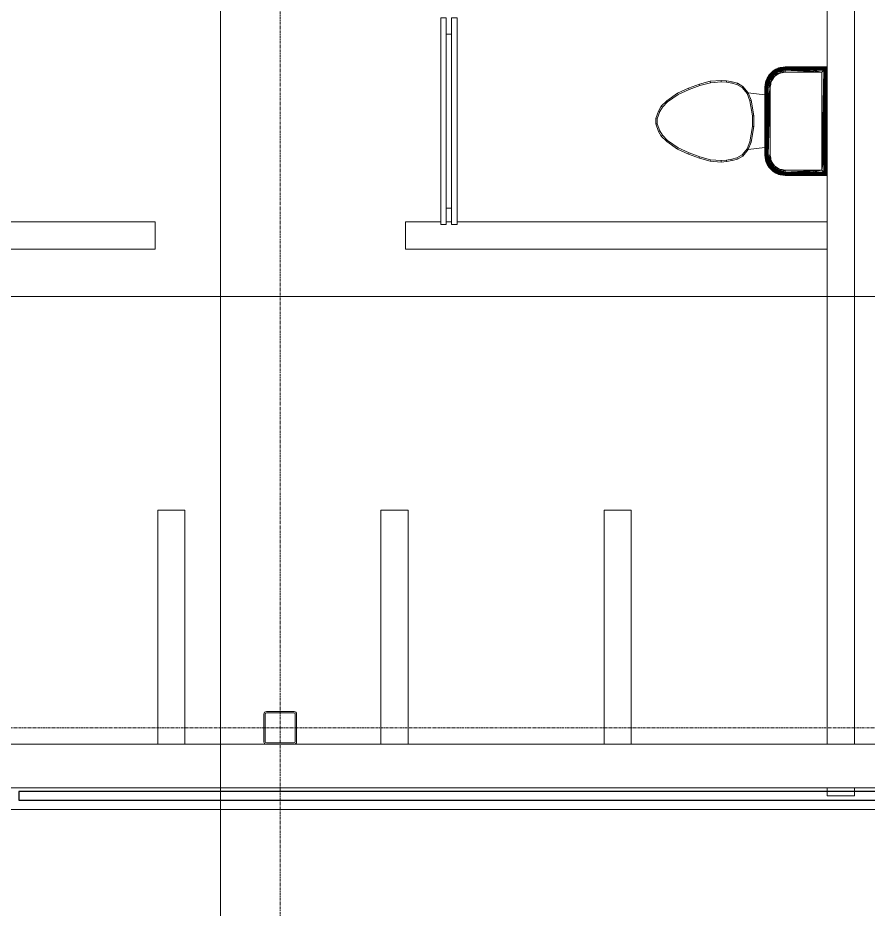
# Model space of a CAD drawing. Header units: inches. Extents: x 19712 to 27543, y -26063 to -18659.
# Drawn here: x 25353.7 to 25509.9, y -22817.6 to -22653.8 of the extents above; entities that cross this region are included whole.
import ezdxf

# ---------------------------------------------------------------- set-up
doc = ezdxf.new("R2010")
doc.units = ezdxf.units.IN
doc.header["$MEASUREMENT"] = 0
doc.linetypes.add('Grid Line 1_2_', pattern=[0.875, 0.5, -0.125, 0.125, -0.125])
for name, color, linetype, lineweight in [('A-DOOR', 31, 'Continuous', 9), ('A-GENM', 13, 'Continuous', 9), ('A-WALL', 113, 'Continuous', 9), ('C-BLDG-PADS', 91, 'Continuous', 9), ('C-TOPO', 7, 'Continuous', 9), ('G-ANNO-SYMB', 111, 'Continuous', 9), ('S-BEAM', 12, 'Continuous', 9), ('S-COLS', 52, 'Continuous', 9), ('S-GRID', 1, 'Continuous', 9)]:
    doc.layers.add(name, color=color, linetype=linetype, lineweight=lineweight)

# ---------------------------------------------------------------- blocks, each defined once
blk = doc.blocks.new('Toilet-Domestic_ - Phase 14')
at = {"layer": 'A-GENM'}
for p, q in [((20.74, 17.44), (21.56, 18.26)), ((20.82, 17.37), (21.56, 18.26)), ((21.62, 18.17), (20.82, 17.37)), ((21.22, 17.78), (21.75, 18.22)), ((21.22, 17.78), (21.62, 18.17)), ((22.07, 18.32), (21.3, 17.69)), ((21.3, 17.69), (22.11, 18.26)), ((21.42, 17.97), (21.82, 18.27)), ((21.48, 17.75), (22.11, 18.26)), ((22.16, 18.43), (21.54, 18)), ((22.07, 18.32), (21.54, 18)), ((21.75, 18.22), (21.54, 18)), ((22.6, 18.79), (21.56, 18.26)), ((21.56, 18.26), (22.07, 18.56)), ((21.62, 18.17), (21.56, 18.26)), ((21.58, 18.12), (21.71, 18.22)), ((22.6, 18.79), (21.62, 18.17)), ((22.63, 18.69), (21.62, 18.17)), ((22.33, 18.55), (21.62, 18.17)), ((21.75, 18.22), (21.62, 18.17)), ((21.72, 17.73), (22.32, 18.13)), ((21.75, 18.22), (22.33, 18.55)), ((21.75, 18.22), (22.16, 18.43)), ((21.77, 18.14), (21.96, 18.34)), ((22.78, 18.43), (21.88, 17.97)), ((21.88, 17.97), (22.11, 18.26)), ((21.88, 17.97), (22.32, 18.13)), ((22.07, 18.56), (21.94, 18.46)), ((22.05, 17.79), (22.32, 18.13)), ((22.05, 17.79), (22.56, 18.13)), ((22.6, 18.79), (22.07, 18.56)), ((22.89, 18.65), (22.07, 18.32)), ((22.3, 18.64), (22.07, 18.56)), ((22.16, 18.43), (22.07, 18.32)), ((22.07, 18.32), (22.11, 18.26)), ((22.89, 18.65), (22.11, 18.26)), ((23.02, 18.59), (22.11, 18.26)), ((22.78, 18.43), (22.11, 18.26)), ((22.16, 18.43), (22.92, 18.72)), ((22.89, 18.65), (22.16, 18.43)), ((22.16, 18.43), (22.33, 18.55)), ((22.5, 18.53), (22.24, 18.49)), ((22.78, 18.43), (22.32, 18.13)), ((22.32, 18.13), (23.01, 18.38)), ((22.32, 18.13), (22.56, 18.13)), ((22.95, 18.76), (22.33, 18.55)), ((22.92, 18.72), (22.33, 18.55)), ((22.63, 18.69), (22.33, 18.55)), ((22.8, 18.71), (22.44, 18.59)), ((22.56, 18.13), (23.01, 18.38)), ((23.15, 18.25), (22.56, 18.13)), ((22.7, 17.79), (22.56, 18.13)), ((23.75, 18), (22.56, 18.13)), ((23.08, 17.87), (22.56, 18.13)), ((22.6, 18.79), (23.75, 18.98)), ((23.75, 18.96), (22.6, 18.79)), ((22.6, 18.79), (22.87, 18.84)), ((23.26, 18.79), (22.6, 18.79)), ((22.63, 18.69), (22.6, 18.79)), ((23.26, 18.79), (22.63, 18.69)), ((22.95, 18.76), (22.63, 18.69)), ((22.87, 18.73), (22.72, 18.59)), ((23.75, 18.6), (22.78, 18.43)), ((23.02, 18.59), (22.78, 18.43)), ((23.75, 18.5), (22.78, 18.43)), ((22.78, 18.43), (23.01, 18.38)), ((23.75, 18.96), (22.87, 18.84)), ((23.75, 18.78), (22.89, 18.65)), ((22.89, 18.65), (22.92, 18.72)), ((22.89, 18.65), (23.75, 18.69)), ((22.89, 18.65), (23.02, 18.59)), ((23.75, 18.82), (22.92, 18.72)), ((23.75, 18.78), (22.92, 18.72)), ((22.92, 18.72), (22.95, 18.76)), ((23.75, 18.82), (22.95, 18.76)), ((22.95, 18.76), (23.26, 18.79)), ((23.18, 18.74), (23, 18.75)), ((23.75, 18.5), (23.01, 18.38)), ((23.75, 18.45), (23.01, 18.38)), ((23.15, 18.25), (23.01, 18.38)), ((23.75, 18.37), (23.01, 18.38)), ((23.75, 18.69), (23.02, 18.59)), ((23.75, 18.6), (23.02, 18.59)), ((23.04, 18.39), (23.75, 18.5)), ((23.15, 18.25), (23.75, 18.37)), ((23.15, 18.25), (23.75, 18)), ((23.17, 18.77), (23.75, 18.83)), ((23.26, 18.79), (23.75, 18.98)), ((23.75, 18.86), (23.26, 18.79)), ((23.75, 18.84), (23.26, 18.79)), ((23.75, 18.82), (23.26, 18.79)), ((23.41, 18.85), (23.75, 18.91)), ((23.54, 18.89), (23.75, 18.91)), ((25.48, 18.98), (23.75, 18.98)), ((25.48, 18.98), (23.75, 18.86)), ((23.75, 18.86), (23.75, 18.98)), ((23.75, 18.84), (26.47, 18.86)), ((23.75, 18.84), (23.75, 18.86)), ((26.47, 18.86), (23.75, 18.86)), ((23.75, 18.82), (23.75, 18.84)), ((23.75, 18.84), (27.76, 18.83)), ((23.75, 18.78), (27.76, 18.83)), ((23.75, 18.82), (27.76, 18.83)), ((23.75, 18.78), (23.75, 18.82)), ((27.43, 18.7), (23.75, 18.78)), ((23.75, 18.78), (28.27, 18.78)), ((23.75, 18.78), (23.75, 18.69)), ((27.43, 18.7), (23.75, 18.6)), ((27.43, 18.7), (23.75, 18.69)), ((23.75, 18.6), (23.75, 18.69)), ((23.75, 18.6), (27.8, 18.61)), ((23.75, 18.5), (23.75, 18.6)), ((23.75, 18.6), (27.35, 18.49)), ((23.75, 18.45), (23.75, 18.5)), ((23.75, 18.5), (27.35, 18.49)), ((23.75, 18.45), (27.35, 18.49)), ((26.2, 18.37), (23.75, 18.45)), ((23.75, 18.37), (23.75, 18.45)), ((26.2, 18.37), (23.75, 18.37)), ((23.75, 18.37), (23.75, 18)), ((23.75, 18.37), (30.5, 18)), ((25.48, 18.98), (27.61, 18.98)), ((25.48, 18.98), (26.47, 18.86)), ((26.2, 18.37), (27.35, 18.49)), ((28.65, 18.37), (26.2, 18.37)), ((26.2, 18.37), (30.5, 18)), ((26.47, 18.86), (27.61, 18.98)), ((27.76, 18.83), (26.47, 18.86)), ((28.92, 18.86), (26.47, 18.86)), ((27.35, 18.49), (27.8, 18.61)), ((31.1, 18.6), (27.35, 18.49)), ((28.65, 18.37), (27.35, 18.49)), ((30.95, 18.45), (27.35, 18.49)), ((27.35, 18.49), (30.98, 18.49)), ((27.43, 18.7), (28.27, 18.78)), ((31.2, 18.69), (27.43, 18.7)), ((27.43, 18.7), (27.8, 18.61)), ((29.75, 18.98), (27.61, 18.98)), ((28.92, 18.86), (27.61, 18.98)), ((27.76, 18.83), (28.92, 18.86)), ((31.32, 18.82), (27.76, 18.83)), ((27.76, 18.83), (31.28, 18.78)), ((27.76, 18.83), (28.27, 18.78)), ((31.2, 18.69), (27.8, 18.61)), ((31.1, 18.6), (27.8, 18.61)), ((31.2, 18.69), (28.27, 18.78)), ((31.28, 18.78), (28.27, 18.78)), ((28.65, 18.37), (30.95, 18.45)), ((28.65, 18.37), (30.5, 18)), ((28.65, 18.37), (30.87, 18.37)), ((29.75, 18.98), (28.92, 18.86)), ((31.32, 18.82), (28.92, 18.86)), ((31.37, 18.86), (28.92, 18.86)), ((28.92, 18.86), (31.34, 18.84)), ((29.75, 18.98), (31.48, 18.98)), ((31.37, 18.86), (29.75, 18.98)), ((30.5, 0), (30.87, 18.37)), ((30.5, 18), (30.87, 18.37)), ((30.95, 18.45), (30.87, 18.37)), ((30.95, 15.73), (30.87, 18.37)), ((30.87, 13.9), (30.87, 18.37)), ((30.95, 18.45), (30.98, 18.49)), ((30.95, 15.73), (30.98, 18.49)), ((30.95, 18.45), (30.95, 15.73)), ((31.1, 18.6), (30.98, 18.49)), ((31.05, 16.11), (30.98, 18.49)), ((31.1, 18.6), (31.05, 16.11)), ((31.2, 18.69), (31.1, 18.6)), ((31.1, 18.6), (31.15, 15.56)), ((31.13, 18.84), (31.33, 18.83)), ((31.2, 18.69), (31.15, 15.56)), ((31.2, 18.69), (31.28, 18.78)), ((31.2, 18.69), (31.23, 14.35)), ((31.28, 18.78), (31.23, 14.35)), ((31.32, 18.82), (31.28, 18.78)), ((31.28, 18.78), (31.29, 14.13)), ((31.28, 18.78), (31.34, 15.19)), ((31.32, 18.82), (31.34, 18.84)), ((31.32, 18.82), (31.34, 15.19)), ((31.34, 18.56), (31.33, 18.83)), ((31.37, 18.86), (31.34, 18.84)), ((31.37, 16.42), (31.34, 18.84)), ((31.34, 15.19), (31.34, 18.84)), ((31.37, 18.86), (31.48, 18.98)), ((31.37, 18.86), (31.37, 16.42)), ((31.37, 18.86), (31.48, 17.25)), ((10.01, 16.33), (12, 16.5)), ((12, 16.25), (12, 16.5)), ((13, 16.41), (12, 16.5)), ((12.96, 16.16), (13, 16.41)), ((13, 16.41), (14, 16.24)), ((20.02, 15.25), (20.21, 16.4)), ((20.21, 16.4), (20.04, 15.25)), ((20.21, 16.4), (20.16, 16.13)), ((20.74, 17.44), (20.21, 16.4)), ((20.44, 16.93), (20.21, 16.4)), ((20.21, 15.74), (20.21, 16.4)), ((20.31, 16.37), (20.21, 16.4)), ((20.24, 16.05), (20.45, 16.67)), ((20.28, 16.08), (20.58, 16.84)), ((20.28, 16.08), (20.45, 16.67)), ((20.41, 16.56), (20.28, 16.19)), ((20.31, 16.37), (20.74, 17.44)), ((20.31, 16.37), (20.82, 17.37)), ((20.31, 16.37), (20.45, 16.67)), ((20.44, 16.93), (20.35, 16.69)), ((20.72, 16.93), (20.36, 16.11)), ((20.36, 16.11), (20.58, 16.84)), ((20.72, 16.93), (20.41, 15.98)), ((20.41, 15.98), (20.64, 16.62)), ((20.74, 17.44), (20.44, 16.93)), ((20.44, 16.93), (20.55, 17.07)), ((20.45, 16.67), (20.82, 17.37)), ((20.45, 16.67), (20.77, 17.25)), ((20.45, 16.67), (20.58, 16.84)), ((20.51, 16.76), (20.47, 16.49)), ((20.99, 17.43), (20.58, 16.84)), ((20.77, 17.25), (20.58, 16.84)), ((20.58, 16.24), (21.05, 17.09)), ((20.72, 16.93), (20.58, 16.84)), ((20.58, 16.24), (20.64, 16.62)), ((20.99, 17.21), (20.64, 16.62)), ((20.64, 16.62), (21.05, 17.09)), ((20.72, 16.93), (20.64, 16.62)), ((20.89, 17.25), (20.66, 17.04)), ((20.67, 16.18), (21.05, 17.09)), ((20.87, 16.44), (20.67, 16.18)), ((20.72, 16.93), (21.3, 17.69)), ((20.99, 17.43), (20.72, 16.93)), ((20.99, 17.21), (20.72, 16.93)), ((20.87, 16.44), (20.73, 15.74)), ((20.82, 17.37), (20.74, 17.44)), ((20.75, 17.22), (20.92, 17.46)), ((21.22, 17.78), (20.77, 17.25)), ((20.99, 17.43), (20.77, 17.25)), ((20.77, 17.25), (20.82, 17.37)), ((20.78, 17.29), (20.88, 17.42)), ((21.22, 17.78), (20.82, 17.37)), ((20.87, 16.44), (21.05, 17.09)), ((20.87, 16.44), (21.21, 16.95)), ((21, 15.25), (20.87, 16.44)), ((20.87, 16.44), (21.21, 16.3)), ((20.87, 16.44), (21.13, 15.92)), ((21.12, 17.66), (20.92, 17.46)), ((21.05, 17.53), (20.92, 17.46)), ((20.93, 17.34), (20.92, 17.46)), ((20.99, 17.43), (21.43, 17.88)), ((21.22, 17.78), (20.99, 17.43)), ((20.99, 17.21), (21.48, 17.75)), ((20.99, 17.21), (21.3, 17.69)), ((20.99, 17.43), (21.3, 17.69)), ((20.99, 17.21), (21.41, 17.57)), ((20.99, 17.21), (21.05, 17.09)), ((21.72, 17.73), (21.05, 17.09)), ((21.41, 17.57), (21.05, 17.09)), ((21.54, 17.45), (21.05, 17.09)), ((21.21, 16.95), (21.05, 17.09)), ((21.21, 16.3), (21.54, 17.45)), ((21.54, 17.45), (21.21, 16.95)), ((21.21, 16.3), (21.21, 16.95)), ((21.21, 16.3), (21.51, 16.75)), ((21.21, 16.3), (21.51, 16.75)), ((21.22, 17.78), (21.54, 18)), ((21.54, 18), (21.3, 17.69)), ((21.3, 17.69), (21.48, 17.75)), ((21.44, 17.66), (21.36, 17.53)), ((21.41, 17.57), (21.88, 17.97)), ((21.48, 17.75), (21.41, 17.57)), ((21.41, 17.57), (21.72, 17.73)), ((21.57, 18.02), (21.42, 17.97)), ((21.48, 17.75), (21.88, 17.97)), ((21.54, 17.45), (21.51, 16.75)), ((21.81, 17.19), (21.51, 16.75)), ((21.81, 17.19), (21.51, 16.75)), ((21.54, 17.45), (22.7, 17.79)), ((21.54, 17.45), (22.05, 17.79)), ((21.54, 17.45), (21.72, 17.73)), ((21.54, 17.45), (22.25, 17.49)), ((21.81, 17.19), (21.54, 17.45)), ((21.72, 17.73), (21.88, 17.97)), ((22.05, 17.79), (21.72, 17.73)), ((21.81, 17.19), (22.25, 17.49)), ((21.81, 17.19), (22.25, 17.49)), ((22.7, 17.79), (22.05, 17.79)), ((22.25, 17.49), (22.7, 17.79)), ((22.7, 17.79), (22.25, 17.49)), ((22.7, 17.79), (23.08, 17.87)), ((22.7, 17.79), (23.08, 17.87)), ((23.08, 17.87), (22.7, 17.79)), ((23.75, 18), (23.08, 17.87)), ((23.08, 17.87), (23.75, 18)), ((23.22, 17.89), (23.75, 18)), ((23.75, 18), (30.5, 18)), ((30.5, 18), (23.75, 18)), ((30.5, 0), (30.5, 18)), ((30.5, 18), (30.5, 0)), ((31.37, 16.42), (31.34, 15.19)), ((31.37, 16.42), (31.48, 17.24)), ((31.37, 16.42), (31.37, 13.96)), ((31.37, 16.42), (31.48, 15.52)), ((6, 15.06), (4, 14.13)), ((4.12, 13.91), (6.1, 14.83)), ((8, 15.79), (6, 15.06)), ((6.1, 14.83), (6, 15.06)), ((8.08, 15.55), (6.1, 14.83)), ((10.01, 16.33), (8, 15.79)), ((8, 15.79), (8.08, 15.55)), ((10.05, 16.08), (8.08, 15.55)), ((10.05, 16.08), (10.01, 16.33)), ((12, 16.25), (10.05, 16.08)), ((12.96, 16.16), (12, 16.25)), ((13.95, 15.99), (12.96, 16.16)), ((13.95, 15.99), (14, 16.24)), ((14.9, 15.73), (13.95, 15.99)), ((14, 16.24), (15, 15.97)), ((15, 15.97), (14.9, 15.73)), ((15.84, 15.21), (14.9, 15.73)), ((15, 15.97), (16, 15.4)), ((16, 15.4), (15.84, 15.21)), ((16.78, 14.08), (15.84, 15.21)), ((17, 14.21), (16, 15.4)), ((20.21, 15.74), (20.02, 15.25)), ((20.02, 15.25), (20.02, 13.52)), ((20.02, 15.25), (20.14, 15.25)), ((20.14, 15.25), (20.02, 13.52)), ((20.16, 16.13), (20.04, 15.25)), ((20.15, 15.59), (20.09, 15.25)), ((20.11, 15.46), (20.09, 15.25)), ((20.21, 15.74), (20.14, 15.25)), ((20.17, 15.25), (20.14, 15.25)), ((20.17, 15.25), (20.14, 11.45)), ((20.14, 15.25), (20.14, 11.45)), ((20.23, 15.84), (20.17, 15.25)), ((20.21, 15.74), (20.17, 15.25)), ((20.18, 15.25), (20.17, 15.25)), ((20.17, 15.25), (20.18, 11.18)), ((20.28, 16.08), (20.18, 15.25)), ((20.18, 15.25), (20.24, 16.05)), ((20.21, 15.74), (20.18, 15.25)), ((20.21, 15.25), (20.18, 15.25)), ((20.21, 15.25), (20.18, 11.18)), ((20.18, 15.25), (20.18, 11.18)), ((20.21, 15.74), (20.31, 16.37)), ((20.21, 15.25), (20.36, 16.11)), ((20.21, 15.25), (20.28, 16.08)), ((20.21, 15.74), (20.24, 16.05)), ((20.21, 15.25), (20.31, 15.25)), ((20.21, 15.25), (20.25, 12.02)), ((20.24, 16.05), (20.31, 16.37)), ((20.28, 16.08), (20.24, 16.05)), ((20.31, 15.25), (20.25, 12.02)), ((20.26, 15.85), (20.26, 16.01)), ((20.41, 16.28), (20.27, 16.12)), ((20.28, 16.08), (20.36, 16.11)), ((20.31, 15.25), (20.36, 16.11)), ((20.31, 15.25), (20.41, 15.98)), ((20.31, 15.25), (20.4, 15.25)), ((20.31, 15.25), (20.34, 12.13)), ((20.4, 15.25), (20.34, 12.13)), ((20.41, 15.98), (20.36, 16.11)), ((20.58, 16.24), (20.4, 15.25)), ((20.41, 15.98), (20.4, 15.25)), ((20.4, 15.25), (20.5, 11.58)), ((20.4, 15.25), (20.5, 15.25)), ((20.41, 15.98), (20.58, 16.24)), ((20.58, 16.24), (20.5, 15.25)), ((20.67, 16.18), (20.5, 15.25)), ((20.73, 15.74), (20.5, 15.25)), ((20.5, 15.25), (20.67, 15.44)), ((20.55, 15.25), (20.5, 11.58)), ((20.55, 15.25), (20.5, 15.25)), ((20.5, 11.58), (20.5, 15.25)), ((20.55, 15.25), (20.73, 15.74)), ((20.63, 15.25), (20.55, 15.25)), ((20.55, 15.25), (20.63, 12.8)), ((20.58, 16.24), (20.67, 16.18)), ((20.63, 15.25), (20.73, 15.74)), ((20.63, 10.35), (21, 15.25)), ((21, 15.25), (20.63, 15.25)), ((21, 15.25), (20.63, 6.55)), ((21, 15.25), (20.63, 12.8)), ((21, 15.25), (20.63, 2.75)), ((20.63, 15.25), (20.63, 12.8)), ((20.73, 15.74), (20.67, 16.18)), ((21, 15.25), (20.73, 15.74)), ((21, 15.25), (21.13, 15.92)), ((21, 15.25), (21.13, 15.92)), ((21, 15.25), (21.11, 15.78)), ((21, 2.75), (21, 15.25)), ((21, 2.75), (21, 15.25)), ((21.21, 16.3), (21.13, 15.92)), ((21.13, 15.92), (21.21, 16.3)), ((21.13, 15.92), (21.21, 16.3)), ((30.95, 15.73), (30.87, 13.9)), ((30.95, 15.73), (31.05, 16.11)), ((30.95, 12.78), (30.95, 15.73)), ((30.95, 15.73), (31.04, 12.94)), ((31.04, 12.94), (31.05, 16.11)), ((31.04, 12.94), (31.15, 15.56)), ((31.15, 15.56), (31.05, 16.11)), ((31.16, 12.27), (31.15, 15.56)), ((31.15, 15.56), (31.23, 14.35)), ((31.29, 14.13), (31.34, 15.19)), ((31.34, 15.19), (31.32, 11.65)), ((31.34, 15.19), (31.37, 13.96)), ((31.34, 15.19), (31.35, 12.74)), ((31.37, 13.96), (31.48, 15.51)), ((4, 14.13), (2, 12.74)), ((2.16, 12.55), (4.12, 13.91)), ((4.12, 13.91), (4, 14.13)), ((16.78, 14.08), (17, 14.21)), ((17.26, 12.77), (16.78, 14.08)), ((20.04, 13.86), (17, 14.21)), ((17, 14.21), (17.5, 12.84)), ((20.02, 12.13), (20.02, 13.52)), ((20.14, 11.45), (20.02, 13.52)), ((30.5, 0), (30.87, 13.9)), ((30.87, 11.67), (30.87, 13.9)), ((30.95, 12.78), (30.87, 13.9)), ((31.16, 12.27), (31.23, 14.35)), ((31.29, 14.13), (31.23, 14.35)), ((31.26, 11.64), (31.23, 14.35)), ((31.29, 14.13), (31.26, 11.64)), ((31.29, 14.13), (31.32, 11.65)), ((31.37, 13.96), (31.35, 12.74)), ((31.37, 11.52), (31.37, 13.96)), ((31.37, 13.96), (31.48, 12.05)), ((31.37, 13.96), (31.48, 13.78)), ((1, 11.74), (0.5, 10.87)), ((1.2, 11.59), (0.73, 10.77)), ((1, 11.74), (2, 12.74)), ((1, 11.74), (1.2, 11.59)), ((1.2, 11.59), (2.16, 12.55)), ((2.16, 12.55), (2, 12.74)), ((17.5, 12.84), (17.26, 12.77)), ((17.75, 9.98), (17.26, 12.77)), ((18, 10), (17.5, 12.84)), ((20.02, 12.13), (20.02, 10.56)), ((20.14, 11.45), (20.02, 12.13)), ((20.25, 12.02), (20.18, 11.18)), ((20.25, 12.02), (20.22, 8.74)), ((20.25, 12.02), (20.34, 12.13)), ((20.25, 12.02), (20.29, 9)), ((20.29, 9), (20.34, 12.13)), ((20.5, 11.58), (20.34, 12.13)), ((20.34, 12.13), (20.39, 9.25)), ((20.5, 11.58), (20.39, 9.25)), ((20.5, 11.58), (20.63, 12.8)), ((20.63, 10.35), (20.5, 11.58)), ((20.5, 11.58), (20.54, 8.89)), ((20.63, 10.35), (20.63, 12.8)), ((30.87, 11.67), (30.5, 0)), ((30.87, 11.67), (30.95, 12.78)), ((30.95, 12.78), (30.87, 9.43)), ((30.87, 11.67), (30.87, 9.43)), ((30.95, 12.78), (31.04, 12.94)), ((31.03, 9.93), (30.95, 12.78)), ((31.03, 9.93), (31.04, 12.94)), ((31.12, 9.12), (31.04, 12.94)), ((31.16, 12.27), (31.04, 12.94)), ((31.12, 9.12), (31.16, 12.27)), ((31.21, 9.44), (31.16, 12.27)), ((31.26, 11.64), (31.16, 12.27)), ((31.21, 9.44), (31.26, 11.64)), ((31.26, 11.64), (31.32, 11.65)), ((31.29, 8.96), (31.26, 11.64)), ((31.29, 8.96), (31.32, 11.65)), ((31.35, 12.74), (31.32, 11.65)), ((31.34, 8.86), (31.32, 11.65)), ((31.34, 8.86), (31.35, 12.74)), ((31.34, 8.86), (31.37, 11.52)), ((31.37, 11.52), (31.35, 12.74)), ((31.37, 11.52), (31.48, 12.05)), ((31.37, 11.52), (31.37, 9.07)), ((31.37, 11.52), (31.48, 10.53)), ((0.5, 10.87), (0, 9.5)), ((0.73, 10.77), (0.25, 9.46)), ((0.5, 10.87), (0.73, 10.77)), ((18, 10), (17.75, 9.98)), ((17.75, 8.02), (17.75, 9.98)), ((18, 10), (18, 8)), ((20.14, 11.45), (20.02, 10.56)), ((20.14, 11.45), (20.02, 9)), ((20.02, 10.56), (20.02, 9)), ((20.18, 11.18), (20.14, 11.45)), ((20.15, 9.11), (20.14, 11.45)), ((20.14, 11.45), (20.14, 7.65)), ((20.18, 11.18), (20.15, 9.11)), ((20.18, 11.18), (20.22, 8.74)), ((20.63, 10.35), (20.54, 8.89)), ((20.63, 10.35), (20.63, 6.55)), ((31.03, 9.93), (30.87, 9.43)), ((31.03, 9.93), (30.96, 7.82)), ((31.03, 9.93), (31.12, 9.12)), ((31.03, 9.93), (31.05, 6.98)), ((31.37, 9.07), (31.48, 10.52)), ((0, 9.5), (0.25, 9.46)), ((0, 8.5), (0, 9.5)), ((0.25, 8.54), (0, 8.5)), ((0.5, 7.13), (0, 8.5)), ((0.25, 9.46), (0.25, 8.54)), ((0.73, 7.23), (0.25, 8.54)), ((20.02, 7.61), (20.02, 9)), ((20.14, 7.65), (20.02, 9)), ((20.15, 9.11), (20.14, 7.65)), ((20.17, 6.42), (20.15, 9.11)), ((20.15, 9.11), (20.22, 8.74)), ((20.17, 6.42), (20.22, 8.74)), ((20.22, 8.74), (20.2, 5.2)), ((20.29, 9), (20.22, 8.74)), ((20.25, 5.87), (20.22, 8.74)), ((20.29, 9), (20.25, 5.87)), ((20.29, 9), (20.39, 9.25)), ((20.35, 5.98), (20.29, 9)), ((20.35, 5.98), (20.39, 9.25)), ((20.47, 6.82), (20.39, 9.25)), ((20.54, 8.89), (20.39, 9.25)), ((20.47, 6.82), (20.54, 8.89)), ((20.63, 6.55), (20.54, 8.89)), ((30.5, 0), (30.87, 9.43)), ((30.87, 9.43), (30.96, 7.82)), ((30.87, 9.43), (30.87, 6.98)), ((31.12, 9.12), (31.05, 6.98)), ((31.12, 9.12), (31.21, 9.44)), ((31.12, 9.12), (31.18, 6.79)), ((31.21, 9.44), (31.18, 6.79)), ((31.25, 6.1), (31.21, 9.44)), ((31.29, 8.96), (31.21, 9.44)), ((31.25, 6.1), (31.29, 8.96)), ((31.32, 6.17), (31.29, 8.96)), ((31.29, 8.96), (31.34, 8.86)), ((31.32, 6.17), (31.34, 8.86)), ((31.34, 8.86), (31.37, 9.07)), ((31.34, 8.86), (31.35, 6.57)), ((31.37, 9.07), (31.35, 6.57)), ((31.37, 9.07), (31.48, 9)), ((31.37, 9.07), (31.37, 6.58)), ((31.48, 8.99), (31.37, 6.58)), ((0.5, 7.13), (0.73, 7.23)), ((1, 6.26), (0.5, 7.13)), ((1.2, 6.41), (0.73, 7.23)), ((17.26, 5.23), (17.75, 8.02)), ((17.5, 5.16), (18, 8)), ((18, 8), (17.75, 8.02)), ((20.14, 7.65), (20.02, 7.61)), ((20.02, 7.61), (20.02, 6.21)), ((20.02, 7.61), (20.02, 7.6)), ((20.13, 7.6), (20.02, 6.21)), ((20.14, 5.2), (20.14, 7.65)), ((20.17, 6.42), (20.14, 7.65)), ((20.47, 6.82), (20.35, 5.98)), ((20.47, 6.82), (20.4, 2.75)), ((20.47, 6.82), (20.63, 6.55)), ((20.47, 6.82), (20.55, 2.75)), ((20.47, 6.82), (20.5, 2.75)), ((30.5, 0), (30.87, 6.98)), ((30.87, 4.53), (30.96, 7.82)), ((30.96, 7.82), (30.87, 6.98)), ((30.87, 4.53), (30.87, 6.98)), ((31, 3.31), (30.96, 7.82)), ((30.96, 7.82), (31.05, 6.98)), ((31, 3.31), (31.05, 6.98)), ((31.18, 6.79), (31.05, 6.98)), ((31.1, 4.28), (31.05, 6.98)), ((31.18, 6.79), (31.1, 4.28)), ((31.25, 6.1), (31.18, 6.79)), ((31.18, 6.79), (31.2, 3.97)), ((31.32, 6.17), (31.35, 6.57)), ((31.34, 2.84), (31.35, 6.57)), ((31.35, 6.57), (31.37, 6.58)), ((31.35, 6.57), (31.37, 4.1)), ((31.37, 4.1), (31.37, 6.58)), ((31.37, 6.58), (31.48, 6.51)), ((1.2, 6.41), (1, 6.26)), ((1, 6.26), (2, 5.26)), ((2.16, 5.45), (1.2, 6.41)), ((2.16, 5.45), (2, 5.26)), ((4, 3.87), (2, 5.26)), ((4.12, 4.09), (2.16, 5.45)), ((16.78, 3.92), (17.26, 5.23)), ((17.5, 5.16), (17, 3.79)), ((17.5, 5.16), (17.26, 5.23)), ((20.02, 6.21), (20.02, 4.48)), ((20.14, 5.2), (20.02, 6.21)), ((20.14, 5.2), (20.02, 4.48)), ((20.14, 5.2), (20.17, 6.42)), ((20.14, 5.2), (20.17, 2.75)), ((20.14, 5.2), (20.14, 2.75)), ((20.17, 6.42), (20.2, 5.2)), ((20.17, 6.42), (20.17, 2.75)), ((20.2, 5.2), (20.17, 2.75)), ((20.2, 5.2), (20.18, 2.75)), ((20.25, 5.87), (20.2, 5.2)), ((20.2, 5.2), (20.21, 2.75)), ((20.25, 5.87), (20.21, 2.75)), ((20.35, 5.98), (20.25, 5.87)), ((20.25, 5.87), (20.31, 2.75)), ((20.35, 5.98), (20.31, 2.75)), ((20.35, 5.98), (20.4, 2.75)), ((20.63, 6.55), (20.55, 2.75)), ((20.63, 6.55), (20.63, 2.75)), ((31.25, 6.1), (31.2, 3.97)), ((31.25, 6.1), (31.32, 6.17)), ((31.25, 6.1), (31.28, 3.22)), ((31.32, 6.17), (31.28, 3.22)), ((31.32, 6.17), (31.34, 2.84)), ((31.37, 4.18), (31.48, 6.5)), ((4.12, 4.09), (4, 3.87)), ((4, 3.87), (6, 2.94)), ((6.1, 3.17), (4.12, 4.09)), ((15.84, 2.79), (16.78, 3.92)), ((16, 2.6), (17, 3.79)), ((17, 3.79), (16.78, 3.92)), ((20.03, 4.14), (17, 3.79)), ((20.02, 4.48), (20.02, 2.75)), ((20.14, 2.75), (20.02, 4.48)), ((30.5, 0), (30.87, 4.53)), ((30.87, 4.53), (30.87, 2.08)), ((30.87, 4.53), (31, 3.31)), ((30.87, 2.08), (31, 3.31)), ((31, 3.31), (30.95, -0.45)), ((31, 3.31), (31.1, 4.28)), ((31, 3.31), (31.1, -0.6)), ((31, 3.31), (31.15, 1.85)), ((31.1, 4.28), (31.2, 3.97)), ((31.1, 4.28), (31.15, 1.85)), ((31.2, 3.97), (31.15, 1.85)), ((31.2, -0.7), (31.2, 3.97)), ((31.28, 3.22), (31.2, 3.97)), ((31.34, 2.84), (31.37, 4.1)), ((31.48, 2.49), (31.37, 4.1)), ((31.37, 4.1), (31.37, 1.58)), ((31.37, 4.1), (31.48, 4.01)), ((6.1, 3.17), (6, 2.94)), ((6, 2.94), (8, 2.21)), ((8.08, 2.45), (6.1, 3.17)), ((8.08, 2.45), (8, 2.21)), ((10.01, 1.67), (8, 2.21)), ((10.05, 1.92), (8.08, 2.45)), ((10.01, 1.67), (10.05, 1.92)), ((10.01, 1.67), (12, 1.5)), ((12, 1.75), (10.05, 1.92)), ((12, 1.75), (12.96, 1.83)), ((12, 1.5), (12, 1.75)), ((12.96, 1.83), (13.95, 2.01)), ((12.96, 1.83), (13, 1.59)), ((13, 1.59), (14, 1.76)), ((13.95, 2.01), (14.9, 2.26)), ((13.95, 2.01), (14, 1.76)), ((15, 2.03), (14, 1.76)), ((14.9, 2.26), (15.84, 2.79)), ((14.9, 2.26), (15, 2.03)), ((15, 2.03), (16, 2.6)), ((16, 2.6), (15.84, 2.79)), ((20.02, 2.75), (20.21, 1.6)), ((20.14, 2.75), (20.02, 2.75)), ((20.21, 2.26), (20.02, 2.75)), ((20.04, 2.75), (20.21, 1.6)), ((20.04, 2.75), (20.16, 1.87)), ((20.09, 2.75), (20.11, 2.54)), ((20.09, 2.75), (20.15, 2.41)), ((20.17, 2.75), (20.14, 2.75)), ((20.14, 2.75), (20.21, 2.26)), ((20.21, 1.6), (20.16, 1.87)), ((20.18, 2.98), (20.17, 2.75)), ((20.17, 2.75), (20.18, 2.75)), ((20.17, 2.75), (20.21, 2.26)), ((20.17, 2.75), (20.23, 2.16)), ((20.18, 2.75), (20.28, 1.92)), ((20.18, 2.75), (20.21, 2.75)), ((20.18, 2.75), (20.24, 1.95)), ((20.18, 2.75), (20.21, 2.26)), ((20.31, 2.75), (20.21, 2.75)), ((20.36, 1.89), (20.21, 2.75)), ((20.28, 1.92), (20.21, 2.75)), ((20.24, 1.95), (20.21, 2.26)), ((20.31, 1.63), (20.21, 2.26)), ((20.21, 2.26), (20.21, 1.6)), ((20.24, 1.95), (20.31, 1.63)), ((20.28, 1.92), (20.24, 1.95)), ((20.45, 1.33), (20.24, 1.95)), ((20.26, 2.15), (20.26, 1.99)), ((20.27, 1.87), (20.41, 1.72)), ((20.36, 1.89), (20.28, 1.92)), ((20.28, 1.92), (20.45, 1.33)), ((20.28, 1.92), (20.58, 1.16)), ((20.41, 1.44), (20.28, 1.81)), ((20.4, 2.75), (20.31, 2.75)), ((20.31, 2.75), (20.36, 1.89)), ((20.31, 2.75), (20.41, 2.02)), ((20.32, 2.43), (20.4, 1.98)), ((20.36, 1.89), (20.41, 2.02)), ((20.36, 1.89), (20.68, 1.07)), ((20.36, 1.89), (20.58, 1.16)), ((20.36, 1.89), (20.75, 1.11)), ((20.4, 2.75), (20.41, 2.02)), ((20.4, 2.75), (20.57, 1.78)), ((20.4, 2.75), (20.5, 2.75)), ((20.41, 2.02), (20.75, 1.11)), ((20.41, 2.02), (20.57, 1.78)), ((20.5, 2.75), (20.61, 2.08)), ((20.55, 2.75), (20.5, 2.75)), ((20.57, 1.78), (20.5, 2.75)), ((20.5, 2.75), (20.61, 2.01)), ((20.55, 2.75), (20.63, 2.75)), ((20.55, 2.75), (20.61, 2.01)), ((20.57, 1.78), (20.61, 2.01)), ((21.03, 0.89), (20.57, 1.78)), ((20.87, 1.32), (20.57, 1.78)), ((20.75, 1.11), (20.57, 1.78)), ((20.63, 2.75), (20.61, 2.01)), ((20.75, 2.15), (20.61, 2.01)), ((20.87, 1.32), (20.61, 2.01)), ((20.87, 1.56), (20.61, 2.01)), ((21, 2.75), (20.63, 2.75)), ((20.75, 2.15), (20.63, 2.75)), ((21, 2.75), (20.75, 2.15)), ((20.75, 2.15), (20.87, 1.56)), ((21, 2.75), (20.87, 1.56)), ((21.13, 2.08), (20.87, 1.56)), ((21.21, 1.7), (20.87, 1.56)), ((21, 2.75), (21.11, 2.22)), ((21, 2.75), (21.13, 2.08)), ((21, 2.75), (21.13, 2.08)), ((21.21, 1.7), (21.13, 2.08)), ((21.21, 1.7), (21.13, 2.08)), ((21.13, 2.08), (21.21, 1.7)), ((21.21, 1.7), (21.51, 1.25)), ((21.54, 0.55), (21.21, 1.7)), ((21.21, 1.7), (21.21, 1.05)), ((21.21, 1.7), (21.51, 1.25)), ((30.5, 0), (30.87, 2.08)), ((30.87, 2.08), (30.87, -0.37)), ((30.87, 2.08), (30.95, -0.45)), ((31.1, -0.6), (31.15, 1.85)), ((31.2, -0.7), (31.15, 1.85)), ((31.2, -0.7), (31.28, 3.22)), ((31.28, -0.78), (31.28, 3.22)), ((31.34, 2.84), (31.28, 3.22)), ((31.28, -0.78), (31.34, 2.84)), ((31.34, 2.84), (31.32, -0.83)), ((31.34, -0.84), (31.34, 2.84)), ((31.34, 2.84), (31.37, 1.58)), ((31.48, 2.48), (31.37, 1.58)), ((13, 1.59), (12, 1.5)), ((20.31, 1.63), (20.21, 1.6)), ((20.44, 1.07), (20.21, 1.6)), ((20.21, 1.6), (20.74, 0.56)), ((20.45, 1.33), (20.31, 1.63)), ((20.31, 1.63), (20.82, 0.62)), ((20.31, 1.63), (20.74, 0.56)), ((20.44, 1.07), (20.35, 1.31)), ((20.44, 1.07), (20.74, 0.56)), ((20.44, 1.07), (20.55, 0.93)), ((20.45, 1.33), (20.82, 0.62)), ((20.45, 1.33), (20.58, 1.16)), ((20.45, 1.33), (20.77, 0.75)), ((20.51, 1.24), (20.47, 1.51)), ((21, 0.54), (20.58, 1.16)), ((20.68, 1.07), (20.58, 1.16)), ((20.58, 1.16), (20.77, 0.75)), ((20.86, 0.77), (20.66, 0.96)), ((20.68, 1.07), (20.75, 1.11)), ((21, 0.54), (20.68, 1.07)), ((20.68, 1.07), (21.3, 0.3)), ((20.82, 0.62), (20.74, 0.56)), ((21.56, -0.26), (20.74, 0.56)), ((21.03, 0.89), (20.75, 1.11)), ((21.25, 0.48), (20.75, 1.11)), ((20.75, 1.11), (21.3, 0.3)), ((21, 0.54), (20.77, 0.75)), ((21.22, 0.22), (20.77, 0.75)), ((20.77, 0.75), (20.82, 0.62)), ((20.78, 0.75), (21.04, 0.42)), ((20.78, 0.71), (20.88, 0.57)), ((21.62, -0.18), (20.82, 0.62)), ((21.22, 0.22), (20.82, 0.62)), ((20.82, 0.62), (21.56, -0.26)), ((20.87, 1.32), (20.87, 1.56)), ((21.21, 1.05), (20.87, 1.56)), ((21.27, 0.72), (20.87, 1.32)), ((21.03, 0.89), (20.87, 1.32)), ((20.87, 1.32), (21.21, 1.05)), ((20.98, 0.56), (21.04, 0.42)), ((21, 0.54), (21.22, 0.22)), ((21, 0.54), (21.57, -0.01)), ((21, 0.54), (21.3, 0.3)), ((21.22, 0.75), (21.03, 0.89)), ((21.03, 0.89), (21.25, 0.48)), ((21.18, 0.28), (21.04, 0.42)), ((21.43, 0.41), (21.14, 0.75)), ((21.54, 0.55), (21.21, 1.05)), ((21.27, 0.72), (21.21, 1.05)), ((21.22, 0.52), (21.47, 0.36)), ((21.62, -0.18), (21.22, 0.22)), ((21.22, 0.22), (21.75, -0.23)), ((21.22, 0.22), (21.57, -0.01)), ((21.43, 0.41), (21.25, 0.48)), ((21.25, 0.48), (21.79, -0.01)), ((21.25, 0.48), (21.3, 0.3)), ((21.54, 0.55), (21.27, 0.72)), ((21.91, 0.05), (21.27, 0.72)), ((21.43, 0.41), (21.27, 0.72)), ((21.54, -0.08), (21.28, 0.18)), ((22.07, -0.29), (21.3, 0.3)), ((21.79, -0.01), (21.3, 0.3)), ((21.57, -0.01), (21.3, 0.3)), ((21.91, 0.05), (21.43, 0.41)), ((21.43, 0.41), (21.79, -0.01)), ((21.54, -0.08), (21.47, 0.05)), ((21.81, 0.8), (21.51, 1.25)), ((21.54, 0.55), (21.51, 1.25)), ((21.81, 0.81), (21.51, 1.25)), ((21.54, 0.55), (21.81, 0.8)), ((21.54, 0.55), (22.7, 0.21)), ((21.54, 0.55), (22.25, 0.51)), ((21.54, 0.55), (21.91, 0.05)), ((21.54, 0.55), (22.05, 0.21)), ((21.91, 0.05), (21.79, -0.01)), ((21.81, 0.81), (22.25, 0.51)), ((21.81, 0.8), (22.25, 0.51)), ((21.91, 0.05), (22.05, 0.21)), ((22.76, -0.42), (21.91, 0.05)), ((21.91, 0.05), (22.82, -0.33)), ((21.91, 0.05), (22.38, -0.36)), ((21.91, 0.05), (22.56, -0.13)), ((22.7, 0.21), (22.05, 0.21)), ((22.05, 0.21), (22.56, -0.13)), ((22.7, 0.21), (22.25, 0.51)), ((22.7, 0.21), (22.25, 0.51)), ((22.7, 0.21), (22.56, -0.13)), ((23.08, 0.13), (22.56, -0.13)), ((23.75, 0), (22.56, -0.13)), ((23.08, 0.13), (22.7, 0.21)), ((23.08, 0.13), (22.7, 0.21)), ((23.08, 0.13), (22.7, 0.21)), ((23.75, 0), (23.08, 0.13)), ((23.08, 0.13), (23.22, 0.1)), ((23.75, 0), (23.08, 0.13)), ((23.75, 0), (23.22, 0.1)), ((23.75, 0), (23.26, -0.27)), ((30.5, 0), (23.75, 0)), ((30.5, 0), (23.75, -0.37)), ((23.75, 0), (23.75, -0.37)), ((30.5, 0), (26.2, -0.37)), ((30.5, 0), (28.65, -0.37)), ((30.5, 0), (30.87, -0.37)), ((31.34, -0.84), (31.37, 1.58)), ((31.37, 1.58), (31.37, -0.87)), ((31.37, 1.58), (31.48, 0.76)), ((31.37, -0.87), (31.48, 0.75)), ((21.54, -0.08), (21.66, -0.07)), ((21.54, -0.08), (21.78, -0.26)), ((21.62, -0.18), (21.56, -0.26)), ((21.56, -0.26), (22.07, -0.56)), ((22.6, -0.79), (21.56, -0.26)), ((21.75, -0.23), (21.57, -0.01)), ((22.07, -0.29), (21.57, -0.01)), ((22.16, -0.43), (21.57, -0.01)), ((21.57, -0.12), (21.72, -0.22)), ((21.62, -0.18), (22.33, -0.55)), ((21.62, -0.18), (22.63, -0.69)), ((21.62, -0.18), (21.75, -0.23)), ((21.62, -0.18), (22.6, -0.79)), ((21.96, -0.35), (21.75, -0.11)), ((22.33, -0.55), (21.75, -0.23)), ((21.75, -0.23), (22.16, -0.43)), ((22.07, -0.29), (21.79, -0.01)), ((22.38, -0.36), (21.79, -0.01)), ((22.07, -0.56), (21.94, -0.46)), ((22.89, -0.65), (22.07, -0.29)), ((23.01, -0.59), (22.07, -0.29)), ((22.07, -0.29), (22.38, -0.36)), ((22.07, -0.29), (22.16, -0.43)), ((22.6, -0.79), (22.07, -0.56)), ((22.07, -0.56), (22.3, -0.64)), ((22.89, -0.65), (22.16, -0.43)), ((22.87, -0.7), (22.16, -0.43)), ((22.33, -0.55), (22.16, -0.43)), ((22.49, -0.53), (22.24, -0.49)), ((22.33, -0.55), (22.63, -0.69)), ((22.87, -0.71), (22.33, -0.55)), ((22.33, -0.55), (22.95, -0.76)), ((22.76, -0.42), (22.38, -0.36)), ((23.01, -0.59), (22.38, -0.36)), ((22.8, -0.72), (22.44, -0.59)), ((23.26, -0.27), (22.56, -0.13)), ((22.82, -0.33), (22.56, -0.13)), ((22.6, -0.79), (22.63, -0.69)), ((23.75, -0.98), (22.6, -0.79)), ((22.6, -0.79), (22.87, -0.84)), ((22.6, -0.79), (23.75, -0.96)), ((23.26, -0.79), (22.6, -0.79)), ((22.95, -0.76), (22.63, -0.69)), ((23.26, -0.79), (22.63, -0.69)), ((22.72, -0.6), (22.87, -0.72)), ((22.76, -0.42), (22.82, -0.33)), ((22.76, -0.42), (23.75, -0.6)), ((22.76, -0.42), (23.01, -0.59)), ((22.76, -0.42), (23.75, -0.5)), ((23.26, -0.27), (22.82, -0.33)), ((23.75, -0.5), (22.82, -0.33)), ((22.87, -0.84), (23.75, -0.96)), ((22.89, -0.65), (23.01, -0.59)), ((22.89, -0.65), (22.92, -0.72)), ((22.89, -0.65), (23.75, -0.78)), ((22.89, -0.65), (23.75, -0.7)), ((23.75, -0.82), (22.92, -0.72)), ((22.92, -0.72), (22.95, -0.76)), ((22.92, -0.72), (23.75, -0.78)), ((22.95, -0.76), (23.26, -0.79)), ((23.75, -0.82), (22.95, -0.76)), ((23.17, -0.74), (23, -0.75)), ((23.75, -0.6), (23.01, -0.59)), ((23.01, -0.59), (23.75, -0.7)), ((23.17, -0.77), (23.75, -0.83)), ((23.26, -0.27), (23.75, -0.5)), ((23.26, -0.27), (23.75, -0.45)), ((23.26, -0.27), (23.75, -0.37)), ((23.75, -0.82), (23.26, -0.79)), ((23.75, -0.84), (23.26, -0.79)), ((23.26, -0.79), (23.75, -0.98)), ((23.26, -0.79), (23.75, -0.87)), ((23.41, -0.85), (23.75, -0.91)), ((23.54, -0.89), (23.75, -0.91)), ((23.56, -0.33), (23.75, -0.5)), ((23.75, 0), (30.5, 0)), ((26.2, -0.37), (23.75, -0.45)), ((26.2, -0.37), (23.75, -0.37)), ((23.75, -0.45), (23.75, -0.37)), ((23.75, -0.5), (23.75, -0.45)), ((23.75, -0.45), (27.35, -0.5)), ((23.75, -0.6), (23.75, -0.5)), ((23.75, -0.6), (27.35, -0.5)), ((23.75, -0.5), (27.35, -0.5)), ((23.75, -0.6), (27.05, -0.61)), ((23.75, -0.6), (23.75, -0.7)), ((27.05, -0.61), (23.75, -0.7)), ((23.75, -0.78), (23.75, -0.7)), ((23.75, -0.7), (27.43, -0.71)), ((23.75, -0.7), (26.8, -0.78)), ((23.75, -0.82), (23.75, -0.78)), ((23.75, -0.78), (27.76, -0.83)), ((23.75, -0.78), (26.8, -0.78)), ((23.75, -0.82), (23.75, -0.84)), ((23.75, -0.82), (27.76, -0.83)), ((23.75, -0.84), (27.76, -0.83)), ((23.75, -0.84), (26.47, -0.87)), ((23.75, -0.84), (23.75, -0.87)), ((23.75, -0.98), (23.75, -0.87)), ((26.47, -0.87), (23.75, -0.87)), ((23.75, -0.87), (25.48, -0.98)), ((23.75, -0.98), (25.48, -0.98)), ((26.47, -0.87), (25.48, -0.98)), ((25.48, -0.98), (27.61, -0.98)), ((26.2, -0.37), (27.35, -0.5)), ((26.2, -0.37), (28.65, -0.37)), ((27.76, -0.83), (26.47, -0.87)), ((26.47, -0.87), (28.92, -0.87)), ((26.47, -0.87), (27.61, -0.98)), ((27.43, -0.71), (26.8, -0.78)), ((27.76, -0.83), (26.8, -0.78)), ((26.8, -0.78), (31.28, -0.78)), ((27.05, -0.61), (27.35, -0.5)), ((27.05, -0.61), (31.1, -0.6)), ((27.05, -0.61), (27.43, -0.71)), ((27.35, -0.5), (28.65, -0.37)), ((27.35, -0.5), (30.95, -0.45)), ((27.35, -0.5), (31.1, -0.6)), ((27.43, -0.71), (31.1, -0.6)), ((31.2, -0.7), (27.43, -0.71)), ((27.43, -0.71), (31.28, -0.78)), ((28.92, -0.87), (27.61, -0.98)), ((29.75, -0.98), (27.61, -0.98)), ((27.76, -0.83), (31.28, -0.78)), ((27.76, -0.83), (28.92, -0.87)), ((27.76, -0.83), (31.32, -0.83)), ((30.87, -0.37), (28.65, -0.37)), ((28.65, -0.37), (30.95, -0.45)), ((28.92, -0.87), (31.32, -0.83)), ((31.34, -0.84), (28.92, -0.87)), ((28.92, -0.87), (29.75, -0.98)), ((28.92, -0.87), (31.37, -0.87)), ((29.75, -0.98), (31.37, -0.87)), ((29.75, -0.98), (31.48, -0.98)), ((30.87, -0.37), (30.95, -0.45)), ((30.95, -0.45), (31.1, -0.6)), ((31.2, -0.7), (31.1, -0.6)), ((31.16, -0.84), (31.33, -0.83)), ((31.2, -0.7), (31.28, -0.78)), ((31.28, -0.78), (31.32, -0.83)), ((31.34, -0.84), (31.32, -0.83)), ((31.34, -0.67), (31.33, -0.83)), ((31.34, -0.84), (31.37, -0.87)), ((31.37, -0.87), (31.48, -0.98))]:
    blk.add_line(p, q, dxfattribs=at)
blk = doc.blocks.new('32_ x 84_ 32258-32_ x 84_ 32258-302067 - 190005-301252-Site Plan - Phase 1')
at = {"layer": 'A-DOOR', "color": 7}
for p, q in [((-3, 0.97), (35, 0.97)), ((-3, 0.97), (-3, -0.03)), ((35, 0.97), (35, -0.03)), ((35, -0.03), (-3, -0.03)), ((-3, -1.03), (35, -1.03)), ((-3, -1.03), (-3, -2.03)), ((0, -0.03), (0, -1.03)), ((32, -1.03), (32, -0.03)), ((35, -1.03), (35, -2.03)), ((35, -2.03), (-3, -2.03))]:
    blk.add_line(p, q, dxfattribs=at)
blk = doc.blocks.new('Locker Rooms_Ryan_ifc-1-Site Plan - Phase 1')
at = {"layer": 'A-WALL', "color": 7}
for p, q in [((25507.39, -22787.33), (25507.39, -22423.63)), ((25502.39, -22582.23), (25502.39, -22787.33)), ((25378.89, -22691.3), (25314.39, -22691.3)), ((25378.89, -22696.3), (25378.89, -22691.3)), ((25431.39, -22691.3), (25424.89, -22691.3)), ((25424.89, -22691.3), (25424.89, -22696.3)), ((25432.39, -22691.3), (25433.39, -22691.3)), ((25433.39, -22691.3), (25432.39, -22691.3)), ((25502.39, -22691.3), (25434.39, -22691.3)), ((25502.39, -22696.3), (25502.39, -22691.3)), ((25302.39, -22696.3), (25378.89, -22696.3)), ((25424.89, -22696.3), (25502.39, -22696.3)), ((25384.39, -22744.3), (25379.39, -22744.3)), ((25379.39, -22744.3), (25379.39, -22787.33)), ((25384.39, -22787.33), (25384.39, -22744.3)), ((25425.39, -22744.3), (25420.39, -22744.3)), ((25420.39, -22744.3), (25420.39, -22787.33)), ((25425.39, -22787.33), (25425.39, -22744.3)), ((25466.39, -22744.3), (25461.39, -22744.3)), ((25461.39, -22744.3), (25461.39, -22787.33)), ((25466.39, -22787.33), (25466.39, -22744.3)), ((25502.39, -22795.27), (25502.39, -22796.8)), ((25507.39, -22796.8), (25507.39, -22795.27)), ((25502.39, -22796.8), (25507.39, -22796.8))]:
    blk.add_line(p, q, dxfattribs=at)
at = {"lineweight": 9, "rotation": 90}
blk.add_blockref('32_ x 84_ 32258-32_ x 84_ 32258-302067 - 190005-301252-Site Plan - Phase 1', (25432.36, -22688.8), dxfattribs=at)
at = {"lineweight": 9}
blk.add_blockref('Toilet-Domestic_ - Phase 14', (25470.91, -22681.8), dxfattribs=at)
blk = doc.blocks.new('HSS-Hollow Structural Section-Column - HSS6X6X1_4-V7-Site Plan - Phase 1')
at = {"layer": 'S-COLS', "lineweight": 15}
for p, q in [((-3, 2.534), (-3, -2.534)), ((-2.767, -2.534), (-2.767, 2.534)), ((2.534, 3), (-2.534, 3)), ((-2.534, 2.767), (2.534, 2.767)), ((2.767, 2.534), (2.767, -2.534)), ((3, -2.534), (3, 2.534)), ((2.534, -2.767), (-2.534, -2.767)), ((-2.534, -3), (2.534, -3))]:
    blk.add_line(p, q, dxfattribs=at)
for centre, radius, start, end in [((-2.534, 2.534), 0.466, 90, 180), ((-2.534, 2.534), 0.233, 90, 180), ((2.534, 2.534), 0.466, 360, 90), ((2.534, 2.534), 0.233, 0, 90), ((-2.534, -2.534), 0.466, 180, 270), ((-2.534, -2.534), 0.233, 180, 270), ((2.534, -2.534), 0.233, 270, 360), ((2.534, -2.534), 0.466, 270, 360)]:
    blk.add_arc(centre, radius, start, end, dxfattribs=at)
blk = doc.blocks.new('Girt_C - 8_D-948186-Site Plan - Phase 1')
at = {"layer": 'S-BEAM'}
for p, q in [((25399.36, -22787.3), (25114.92, -22787.3)), ((25688.86, -22787.3), (25404.42, -22787.3)), ((22070.77, -22795.3), (26266.89, -22795.3))]:
    blk.add_line(p, q, dxfattribs=at)

msp = doc.modelspace()

# ---------------------------------------------------------------- linework, layer by layer
at = {"layer": 'A-WALL', "lineweight": 25}
for p, q in [((25672.702725, -22796.01541), (25353.827725, -22796.01541)), ((25353.827725, -22796.01541), (25353.827725, -22797.59021)), ((25353.827725, -22797.59021), (25672.702725, -22797.59021))]:
    msp.add_line(p, q, dxfattribs=at)
at = {"layer": 'C-BLDG-PADS'}
msp.add_line((25112.265225, -22799.30281), (25801.765225, -22799.30281), dxfattribs=at)
at = {"layer": 'C-TOPO'}
msp.add_line((25801.765225, -22799.302734), (25112.265225, -22799.302734), dxfattribs=at)
at = {"layer": 'G-ANNO-SYMB'}
for p, q in [((25390.899674, -19497.02882), (25390.899674, -23666.350214)), ((27101.502746, -22705.014947), (20024.233411, -22705.014947))]:
    msp.add_line(p, q, dxfattribs=at)
at = {"layer": 'S-GRID', "linetype": 'Grid Line 1_2_'}
for p, q in [((25401.890225, -23874.70128), (25401.890225, -18787.198833)), ((27542.721343, -22784.30281), (19848.989376, -22784.30281))]:
    msp.add_line(p, q, dxfattribs=at)

# ---------------------------------------------------------------- block references
at = {"lineweight": 5}
msp.add_blockref('Locker Rooms_Ryan_ifc-1-Site Plan - Phase 1', (0, 0), dxfattribs=at)
at = {"layer": 'S-BEAM'}
msp.add_blockref('Girt_C - 8_D-948186-Site Plan - Phase 1', (0, 0), dxfattribs=at)
at = {"layer": 'S-COLS', "rotation": 180}
msp.add_blockref('HSS-Hollow Structural Section-Column - HSS6X6X1_4-V7-Site Plan - Phase 1', (25401.890225, -22784.30281), dxfattribs=at)

doc.saveas('drawing.dxf')
